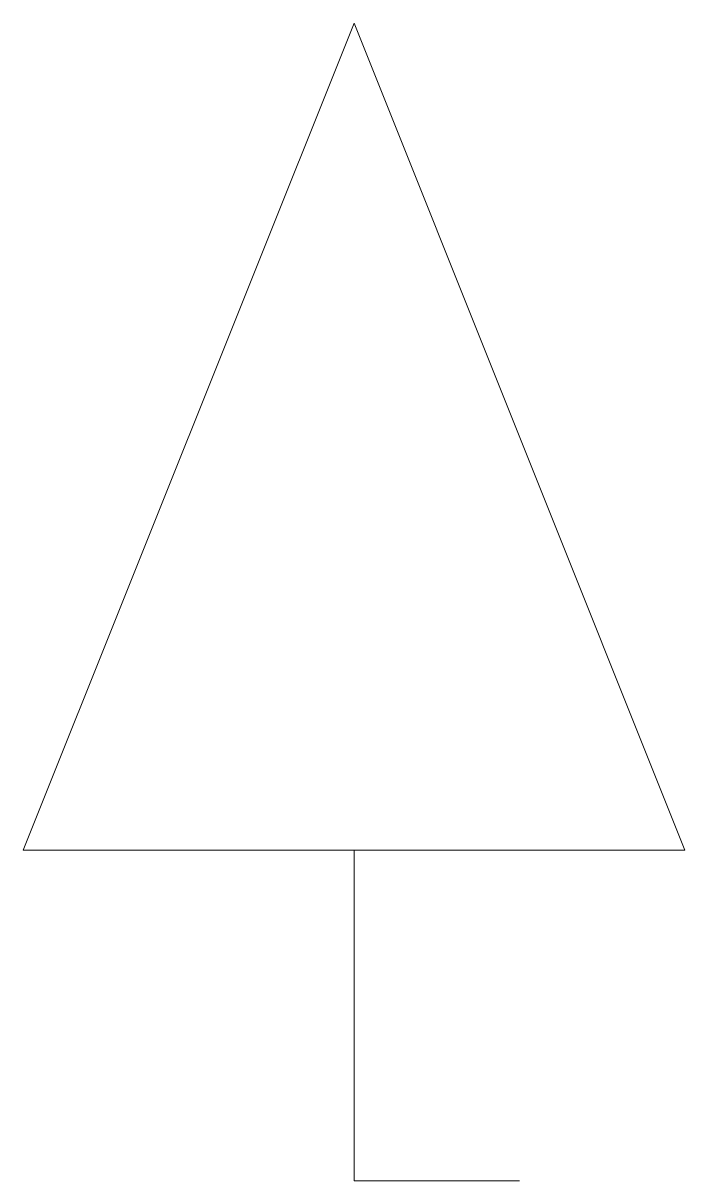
# Model space of a CAD drawing. Header units: millimetres. Extents: x -0.5 to 0.5, y 0 to 1.75.
import ezdxf

# ---------------------------------------------------------------- set-up
doc = ezdxf.new("R2010")
doc.units = ezdxf.units.MM
doc.linetypes.add('K5LT32768', pattern=[0])
doc.linetypes.add('K5LT32769', pattern=[0])

msp = doc.modelspace()

# ---------------------------------------------------------------- linework, layer by layer
at = {"color": 7, "linetype": 'K5LT32769', "lineweight": 18}
for p, q in [((0, 1.75), (-0.5, 0.5)), ((0.5, 0.5), (0, 1.75)), ((-0.5, 0.5), (0.5, 0.5)), ((0, 0), (0, 0.5)), ((0, 0.5), (0, 0)), ((0, 0), (0.25, 0))]:
    msp.add_line(p, q, dxfattribs=at)
at = {"color": 7, "linetype": 'K5LT32768', "lineweight": 18}
msp.add_line((-0.5, 0.5), (0.5, 0.5), dxfattribs=at)

doc.saveas('drawing.dxf')
